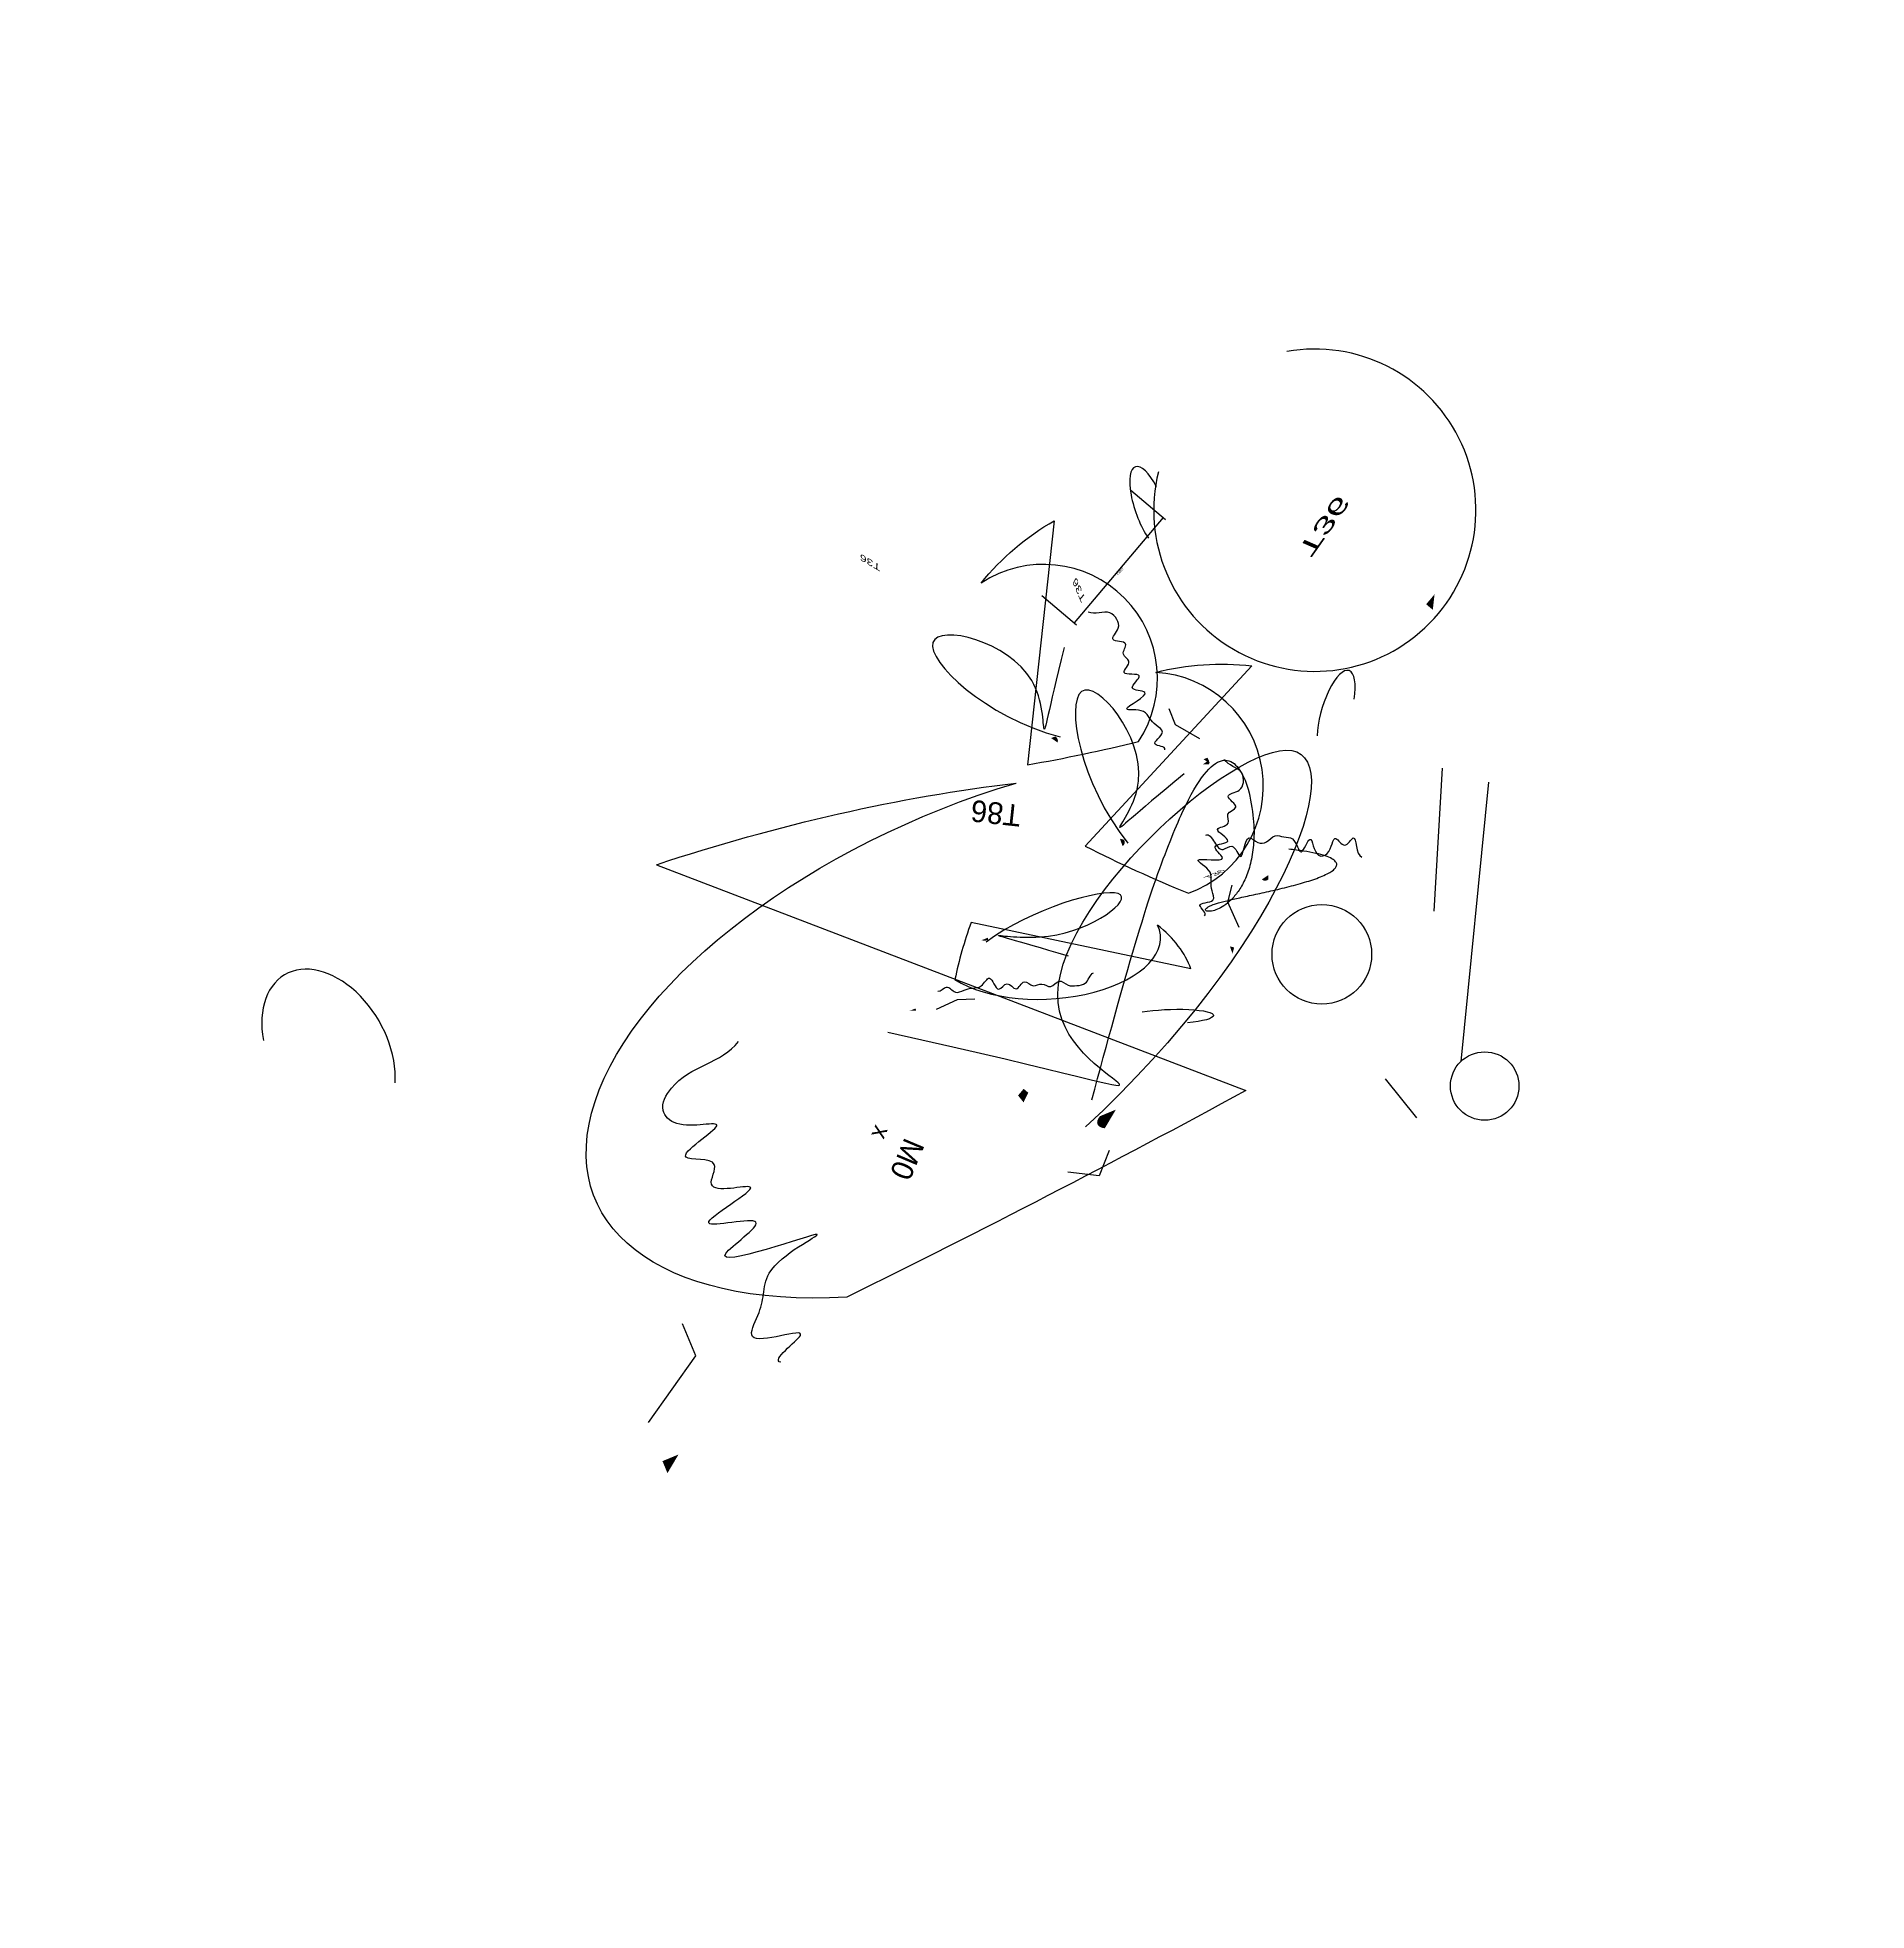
# Model space of a CAD drawing. Header units: millimetres. Extents: x -294 to 128, y -222 to 210.
import ezdxf

# ---------------------------------------------------------------- set-up
doc = ezdxf.new("R2010")
doc.units = ezdxf.units.MM
doc.styles.add('OpenSansCondensed-Light', font='OpenSansCondensed-Light.ttf')
doc.dimstyles.new('EZDXF', dxfattribs={"dimtxt": 0.25, "dimasz": 0.175, "dimexe": 0.375, "dimexo": 0.125, "dimgap": 0.1, "dimtad": 1, "dimlfac": 100, "dimzin": 12, "dimdsep": 46, "dimtxsty": 'OpenSansCondensed-Light', "dimblk": 'ARCHTICK', "dimcen": 2.5, "dimazin": 3, "dimtfac": 0.5, "dimtmove": 2, "dimatfit": 3})

# ---------------------------------------------------------------- blocks, each defined once
blk = doc.blocks.new('_ARCHTICK')
at = {"color": 0, "linetype": 'BYBLOCK', "const_width": 0.15}
blk.add_lwpolyline([(-0.5, -0.5), (0.5, 0.5)], dxfattribs=at)
blk = doc.blocks.new('B0', base_point=(-3.79, -0.2))
for points in [[(-18.82, -8.59, 0.4), (-17.32, -8.59), (-17.32, -7.59)], [(-36.26, -39.47), (-34.76, -39.47), (-34.76, -38.47)]]:
    blk.add_hatch(color=7).paths.add_polyline_path(points)
blk.add_lwpolyline([(29, -26.65), (-21.03, -0.25, 0.019653), (-25.42, -26.05, 0.815082), (21.84, -5.7, -0.092066)], format="xyb", close=True)
blk.add_ellipse((23.72, -48.19), major_axis=(9.99, -0.41), ratio=0.33747, start_param=5.127128, end_param=2.282501)
blk.add_open_spline([(0.97, -18.02), (-24.81, 0.43), (-2.69, -20.24), (26.41, 20.36), (-7.23, 4.72), (-17.83, -9.59)], degree=3)
at = {"start_tangent": (1, -0.810348), "end_tangent": (1, 0.869826)}
blk.add_spline([(-29.45, -30.99), (-27.45, -29.36), (-25.45, -31.93), (-23.45, -31.18), (-21.45, -30.42), (-19.45, -29.64), (-17.45, -26.25), (-15.45, -31.53), (-13.45, -29.23), (-11.45, -31.75), (-9.45, -28.76), (-7.45, -30.76), (-5.45, -30.17), (-3.45, -31.52), (-1.45, -29.18), (0.55, -31.27), (2.55, -31.71), (4.55, -30.78), (6.55, -26.18)], degree=3, dxfattribs=at)
at = {"extrusion": (-0.406828, 0.791513, 0.527713)}
blk.add_text('T36', height=2.5, rotation=201.0763, dxfattribs=at).set_placement((-36.91, 5.63))
blk.add_leader([(-30.03, -39.37), (-25.03, -35.37), (-21.03, -35.37)], dimstyle='EZDXF')
blk = doc.blocks.new('B1', base_point=(4.43994, -0.03026))
blk.add_hatch(color=7).paths.add_polyline_path([(-48.28855, -8.94753), (-46.78855, -8.94753), (-46.78855, -7.94753)])
blk.add_polyline3d([(24.84665, 3.76644, 0), (27.84665, 4.76644, 2), (29.84665, 1.76644, -1)])
blk.add_arc((-46.78391, -25.73819), 18.56354, 296.3880038, 230.1878671)
blk.add_rational_spline([(21.68881, -1.51986), (-25.71953, -24.20126), (-10.93893, 9.6728), (0.89205, -11.56201), (-25.84609, 13.26884), (-15.02046, -2.81772)], [1.16527518564, 1.50944400727, 0.837459175519, 1.54293951697, 0.751020393967, 1.01966146389], degree=3)
blk.add_solid([(25.79111, -8.34052), (26.79111, -8.34052), (25.79111, -7.64052), (26.99111, -7.34052)])
at = {"yscale": -2, "rotation": 242.68226064264525}
blk.add_blockref('B0', (1.4211, -3.91661), dxfattribs=at)
blk.add_text('T86', height=2.5, rotation=304.0719204).set_placement((0.94787, -29.58491))
at = {"insert": (38.06587, -12.85433), "char_height": 2.5, "attachment_point": 1, "rotation": 17.3575623}
blk.add_mtext('M0\\P{\\H2;x}', dxfattribs=at)
blk.add_linear_dim(base=(-34.872181, -38.562662), p1=(-34.872181, -43.562662), p2=(-18.988228, -43.562662), dimstyle='EZDXF').render()

msp = doc.modelspace()

# ---------------------------------------------------------------- hatches: boundary and pattern name
at = {"extrusion": (0.01, 0.005, 1)}
msp.add_hatch(color=7, dxfattribs=at).paths.add_polyline_path([(-25.49, 41.99), (-23.99, 41.99), (-23.99, 42.99)])
msp.add_hatch(color=7).paths.add_polyline_path([(-11.85, 15.5, 0.4), (-10.35, 15.5), (-10.35, 16.5)])

# ---------------------------------------------------------------- linework, layer by layer
for p, q in [((27.84, 8.22), (29.81, 41.14, 0.03)), ((34.08, -26.42), (40.43, 37.9, 0.59)), ((16.55, -30.47), (23.81, -39.43, 1.19))]:
    msp.add_line(p, q)
for centre, radius in [((1.98, -1.76), 11.48), ((39.51, -32.12), 7.89)]:
    msp.add_circle(centre, radius)
at = {"start_tangent": (1, 0.715689), "end_tangent": (1, -0.259519)}
msp.add_spline([(-24.77, 25.7), (-22.77, 24.05), (-20.77, 22.41), (-18.77, 23.17), (-16.77, 20.8), (-14.77, 25.12), (-12.77, 24.01), (-10.77, 24.16), (-8.77, 25.57), (-6.77, 25.31), (-4.77, 24.82), (-2.77, 21.89), (-0.77, 24.73), (1.23, 21.06), (3.23, 21.47), (5.23, 24.92), (7.23, 23.41), (9.23, 25.06), (11.23, 20.67)], degree=3, dxfattribs=at)

# ---------------------------------------------------------------- block references
at = {"xscale": 2, "yscale": 2, "rotation": 229.80676448691796}
msp.add_blockref('B1', (-26.48, -10.86), dxfattribs=at)
for p, rotation in [((-72.24, 57.95), 111.53975482465684), ((-48.19, 39.86), 75.0722548526711)]:
    msp.add_blockref('B0', p, dxfattribs=dict(rotation=rotation))
at = {"yscale": 0.5, "rotation": 2.877319724942944}
msp.add_blockref('B0', (-61.62, 6.45), dxfattribs=at)

doc.saveas('drawing.dxf')
